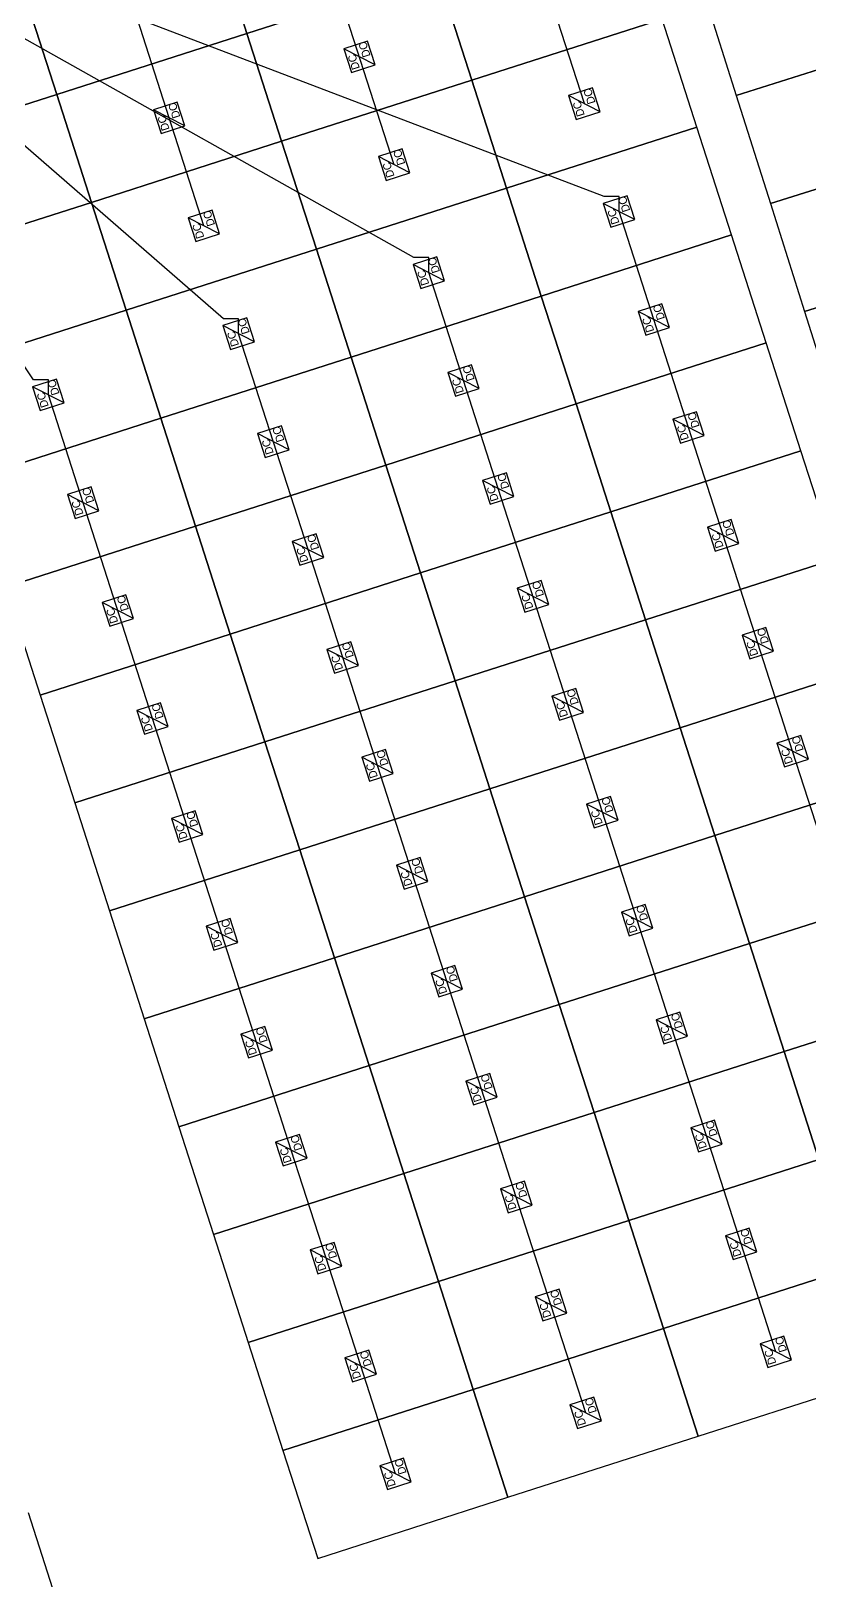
# Model space of a CAD drawing. Header units: feet. Extents: x -377 to 137, y -256 to 143.
# Drawn here: x -292.6 to -267.1, y -225.5 to -174.7 of the extents above; entities that cross this region are included whole.
import ezdxf

# ---------------------------------------------------------------- set-up
doc = ezdxf.new("R2010")
doc.units = ezdxf.units.FT
for name, color, linetype in [('Connections', 7, 'CONTINUOUS'), ('Modules', 7, 'CONTINUOUS'), ('Strings', 7, 'CONTINUOUS')]:
    doc.layers.add(name, color=color, linetype=linetype)

msp = doc.modelspace()

# ---------------------------------------------------------------- linework, layer by layer
at = {"layer": 'Connections', "color": 91}
for p, q in [((-292.516, -186.092), (-304.279, -168.45)), ((-286.283, -184.09), (-304.279, -168.45)), ((-280.051, -182.087), (-304.279, -168.45)), ((-273.818, -180.084), (-304.279, -168.45)), ((-273.326, -180.084), (-273.818, -180.084)), ((-273.326, -180.577), (-273.326, -180.084)), ((-279.559, -182.087), (-280.051, -182.087)), ((-279.559, -182.579), (-279.559, -182.087)), ((-285.791, -184.09), (-286.283, -184.09)), ((-285.791, -184.582), (-285.791, -184.09)), ((-292.024, -186.092), (-292.516, -186.092)), ((-292.024, -186.584), (-292.024, -186.092))]:
    msp.add_line(p, q, dxfattribs=at)
at = {"layer": 'Modules', "color": 254}
for p, q in [((-285.518, -174.733), (-286.655, -171.194)), ((-286.655, -171.194), (-285.518, -174.733)), ((-279.285, -172.73), (-285.518, -174.733)), ((-285.518, -174.733), (-279.285, -172.73)), ((-278.148, -176.269), (-279.285, -172.73)), ((-279.285, -172.73), (-278.148, -176.269)), ((-291.75, -176.735), (-292.887, -173.196)), ((-292.887, -173.196), (-291.75, -176.735)), ((-270.606, -173.225), (-269.487, -176.77)), ((-271.916, -174.267), (-278.148, -176.269)), ((-278.148, -176.269), (-271.916, -174.267)), ((-270.778, -177.806), (-271.916, -174.267)), ((-285.518, -174.733), (-291.75, -176.735)), ((-291.75, -176.735), (-285.518, -174.733)), ((-284.381, -178.272), (-285.518, -174.733)), ((-285.518, -174.733), (-284.381, -178.272)), ((-269.487, -176.77), (-263.244, -174.799)), ((-263.244, -174.799), (-269.487, -176.77)), ((-281.568, -174.985), (-282.349, -175.236)), ((-282.349, -175.236), (-282.098, -176.017)), ((-281.317, -175.766), (-282.349, -175.236)), ((-281.317, -175.766), (-281.568, -174.985)), ((-282.098, -176.017), (-281.317, -175.766)), ((-278.148, -176.269), (-284.381, -178.272)), ((-284.381, -178.272), (-278.148, -176.269)), ((-277.011, -179.808), (-278.148, -176.269)), ((-278.148, -176.269), (-277.011, -179.808)), ((-291.75, -176.735), (-297.983, -178.738)), ((-297.983, -178.738), (-291.75, -176.735)), ((-290.613, -180.274), (-291.75, -176.735)), ((-291.75, -176.735), (-290.613, -180.274)), ((-274.198, -176.522), (-274.979, -176.773)), ((-274.979, -176.773), (-274.728, -177.553)), ((-273.947, -177.303), (-274.979, -176.773)), ((-273.947, -177.303), (-274.198, -176.522)), ((-269.487, -176.77), (-268.368, -180.315)), ((-287.8, -176.988), (-288.581, -177.239)), ((-288.581, -177.239), (-288.33, -178.02)), ((-287.549, -177.769), (-288.581, -177.239)), ((-287.549, -177.769), (-287.8, -176.988)), ((-274.728, -177.553), (-273.947, -177.303)), ((-288.33, -178.02), (-287.549, -177.769)), ((-270.778, -177.806), (-277.011, -179.808)), ((-277.011, -179.808), (-270.778, -177.806)), ((-269.641, -181.345), (-270.778, -177.806)), ((-284.381, -178.272), (-290.613, -180.274)), ((-290.613, -180.274), (-284.381, -178.272)), ((-283.243, -181.811), (-284.381, -178.272)), ((-284.381, -178.272), (-283.243, -181.811)), ((-268.368, -180.315), (-262.125, -178.344)), ((-262.125, -178.344), (-268.368, -180.315)), ((-280.431, -178.524), (-281.212, -178.775)), ((-281.212, -178.775), (-280.961, -179.556)), ((-280.18, -179.305), (-281.212, -178.775)), ((-280.18, -179.305), (-280.431, -178.524)), ((-280.961, -179.556), (-280.18, -179.305)), ((-277.011, -179.808), (-283.243, -181.811)), ((-283.243, -181.811), (-277.011, -179.808)), ((-275.874, -183.347), (-277.011, -179.808)), ((-277.011, -179.808), (-275.874, -183.347)), ((-290.613, -180.274), (-296.846, -182.277)), ((-296.846, -182.277), (-290.613, -180.274)), ((-289.476, -183.813), (-290.613, -180.274)), ((-290.613, -180.274), (-289.476, -183.813)), ((-273.061, -180.061), (-273.842, -180.312)), ((-273.842, -180.312), (-273.591, -181.092)), ((-272.81, -180.842), (-273.842, -180.312)), ((-272.81, -180.842), (-273.061, -180.061)), ((-268.368, -180.315), (-267.249, -183.859)), ((-286.663, -180.527), (-287.444, -180.778)), ((-287.444, -180.778), (-287.193, -181.559)), ((-286.412, -181.308), (-287.444, -180.778)), ((-286.412, -181.308), (-286.663, -180.527)), ((-273.591, -181.092), (-272.81, -180.842)), ((-287.193, -181.559), (-286.412, -181.308)), ((-269.641, -181.345), (-275.874, -183.347)), ((-275.874, -183.347), (-269.641, -181.345)), ((-268.504, -184.884), (-269.641, -181.345)), ((-283.243, -181.811), (-289.476, -183.813)), ((-289.476, -183.813), (-283.243, -181.811)), ((-282.106, -185.35), (-283.243, -181.811)), ((-283.243, -181.811), (-282.106, -185.35)), ((-267.249, -183.859), (-261.006, -181.889)), ((-261.006, -181.889), (-267.249, -183.859)), ((-279.294, -182.063), (-280.075, -182.314)), ((-280.075, -182.314), (-279.824, -183.095)), ((-279.043, -182.844), (-280.075, -182.314)), ((-279.043, -182.844), (-279.294, -182.063)), ((-279.824, -183.095), (-279.043, -182.844)), ((-275.874, -183.347), (-282.106, -185.35)), ((-282.106, -185.35), (-275.874, -183.347)), ((-274.737, -186.886), (-275.874, -183.347)), ((-275.874, -183.347), (-274.737, -186.886)), ((-289.476, -183.813), (-295.708, -185.816)), ((-295.708, -185.816), (-289.476, -183.813)), ((-288.339, -187.352), (-289.476, -183.813)), ((-289.476, -183.813), (-288.339, -187.352)), ((-271.924, -183.6), (-272.705, -183.851)), ((-272.705, -183.851), (-272.454, -184.631)), ((-271.673, -184.381), (-272.705, -183.851)), ((-271.673, -184.381), (-271.924, -183.6)), ((-267.249, -183.859), (-266.13, -187.404)), ((-285.526, -184.066), (-286.307, -184.317)), ((-286.307, -184.317), (-286.056, -185.098)), ((-285.275, -184.847), (-286.307, -184.317)), ((-285.275, -184.847), (-285.526, -184.066)), ((-272.454, -184.631), (-271.673, -184.381)), ((-286.056, -185.098), (-285.275, -184.847)), ((-268.504, -184.884), (-274.737, -186.886)), ((-274.737, -186.886), (-268.504, -184.884)), ((-267.367, -188.423), (-268.504, -184.884)), ((-282.106, -185.35), (-288.339, -187.352)), ((-288.339, -187.352), (-282.106, -185.35)), ((-280.969, -188.889), (-282.106, -185.35)), ((-282.106, -185.35), (-280.969, -188.889)), ((-278.157, -185.602), (-278.937, -185.853)), ((-278.937, -185.853), (-278.686, -186.634)), ((-277.906, -186.383), (-278.937, -185.853)), ((-277.906, -186.383), (-278.157, -185.602)), ((-291.759, -186.068), (-292.54, -186.319)), ((-292.54, -186.319), (-292.289, -187.1)), ((-291.508, -186.849), (-292.54, -186.319)), ((-291.508, -186.849), (-291.759, -186.068)), ((-278.686, -186.634), (-277.906, -186.383)), ((-292.289, -187.1), (-291.508, -186.849)), ((-274.737, -186.886), (-280.969, -188.889)), ((-280.969, -188.889), (-274.737, -186.886)), ((-273.6, -190.425), (-274.737, -186.886)), ((-274.737, -186.886), (-273.6, -190.425)), ((-288.339, -187.352), (-294.571, -189.355)), ((-294.571, -189.355), (-288.339, -187.352)), ((-287.202, -190.891), (-288.339, -187.352)), ((-288.339, -187.352), (-287.202, -190.891)), ((-270.787, -187.139), (-271.568, -187.39)), ((-271.568, -187.39), (-271.317, -188.17)), ((-270.536, -187.92), (-271.568, -187.39)), ((-270.536, -187.92), (-270.787, -187.139)), ((-284.389, -187.605), (-285.17, -187.856)), ((-285.17, -187.856), (-284.919, -188.637)), ((-284.138, -188.386), (-285.17, -187.856)), ((-284.138, -188.386), (-284.389, -187.605)), ((-271.317, -188.17), (-270.536, -187.92)), ((-284.919, -188.637), (-284.138, -188.386)), ((-267.367, -188.423), (-273.6, -190.425)), ((-273.6, -190.425), (-267.367, -188.423)), ((-266.23, -191.962), (-267.367, -188.423)), ((-280.969, -188.889), (-287.202, -190.891)), ((-287.202, -190.891), (-280.969, -188.889)), ((-279.832, -192.428), (-280.969, -188.889)), ((-280.969, -188.889), (-279.832, -192.428)), ((-277.019, -189.141), (-277.8, -189.392)), ((-277.8, -189.392), (-277.549, -190.173)), ((-276.769, -189.922), (-277.8, -189.392)), ((-276.769, -189.922), (-277.019, -189.141)), ((-290.622, -189.607), (-291.402, -189.858)), ((-291.402, -189.858), (-291.151, -190.639)), ((-290.371, -190.388), (-291.402, -189.858)), ((-290.371, -190.388), (-290.622, -189.607)), ((-277.549, -190.173), (-276.769, -189.922)), ((-291.151, -190.639), (-290.371, -190.388)), ((-273.6, -190.425), (-279.832, -192.428)), ((-279.832, -192.428), (-273.6, -190.425)), ((-272.462, -193.964), (-273.6, -190.425)), ((-273.6, -190.425), (-272.462, -193.964)), ((-287.202, -190.891), (-293.434, -192.894)), ((-293.434, -192.894), (-287.202, -190.891)), ((-286.065, -194.43), (-287.202, -190.891)), ((-287.202, -190.891), (-286.065, -194.43)), ((-269.65, -190.678), (-270.431, -190.929)), ((-270.431, -190.929), (-270.18, -191.709)), ((-269.399, -191.459), (-270.431, -190.929)), ((-269.399, -191.459), (-269.65, -190.678)), ((-283.252, -191.144), (-284.033, -191.395)), ((-284.033, -191.395), (-283.782, -192.176)), ((-283.001, -191.925), (-284.033, -191.395)), ((-283.001, -191.925), (-283.252, -191.144)), ((-270.18, -191.709), (-269.399, -191.459)), ((-283.782, -192.176), (-283.001, -191.925)), ((-266.23, -191.962), (-272.462, -193.964)), ((-272.462, -193.964), (-266.23, -191.962)), ((-279.832, -192.428), (-286.065, -194.43)), ((-286.065, -194.43), (-279.832, -192.428)), ((-278.695, -195.967), (-279.832, -192.428)), ((-279.832, -192.428), (-278.695, -195.967)), ((-293.434, -192.894), (-292.297, -196.433)), ((-289.484, -193.146), (-290.265, -193.397)), ((-289.233, -193.927), (-289.484, -193.146)), ((-275.882, -192.68), (-276.663, -192.931)), ((-276.663, -192.931), (-276.412, -193.712)), ((-275.631, -193.461), (-276.663, -192.931)), ((-275.631, -193.461), (-275.882, -192.68)), ((-290.265, -193.397), (-290.014, -194.178)), ((-289.233, -193.927), (-290.265, -193.397)), ((-276.412, -193.712), (-275.631, -193.461)), ((-290.014, -194.178), (-289.233, -193.927)), ((-272.462, -193.964), (-278.695, -195.967)), ((-278.695, -195.967), (-272.462, -193.964)), ((-271.325, -197.503), (-272.462, -193.964)), ((-272.462, -193.964), (-271.325, -197.503)), ((-286.065, -194.43), (-292.297, -196.433)), ((-292.297, -196.433), (-286.065, -194.43)), ((-284.927, -197.969), (-286.065, -194.43)), ((-286.065, -194.43), (-284.927, -197.969)), ((-268.513, -194.217), (-269.294, -194.468)), ((-269.294, -194.468), (-269.043, -195.248)), ((-268.262, -194.998), (-269.294, -194.468)), ((-268.262, -194.998), (-268.513, -194.217)), ((-282.115, -194.683), (-282.896, -194.934)), ((-282.896, -194.934), (-282.645, -195.715)), ((-281.864, -195.464), (-282.896, -194.934)), ((-281.864, -195.464), (-282.115, -194.683)), ((-269.043, -195.248), (-268.262, -194.998)), ((-282.645, -195.715), (-281.864, -195.464)), ((-265.093, -195.501), (-271.325, -197.503)), ((-271.325, -197.503), (-265.093, -195.501)), ((-278.695, -195.967), (-284.927, -197.969)), ((-284.927, -197.969), (-278.695, -195.967)), ((-277.558, -199.506), (-278.695, -195.967)), ((-278.695, -195.967), (-277.558, -199.506)), ((-292.297, -196.433), (-291.16, -199.972)), ((-288.347, -196.685), (-289.128, -196.936)), ((-288.096, -197.466), (-288.347, -196.685)), ((-274.745, -196.219), (-275.526, -196.47)), ((-275.526, -196.47), (-275.275, -197.251)), ((-274.494, -197), (-275.526, -196.47)), ((-274.494, -197), (-274.745, -196.219)), ((-289.128, -196.936), (-288.877, -197.717)), ((-288.096, -197.466), (-289.128, -196.936)), ((-275.275, -197.251), (-274.494, -197)), ((-288.877, -197.717), (-288.096, -197.466)), ((-271.325, -197.503), (-277.558, -199.506)), ((-277.558, -199.506), (-271.325, -197.503)), ((-270.188, -201.042), (-271.325, -197.503)), ((-271.325, -197.503), (-270.188, -201.042)), ((-284.927, -197.969), (-291.16, -199.972)), ((-291.16, -199.972), (-284.927, -197.969)), ((-283.79, -201.508), (-284.927, -197.969)), ((-284.927, -197.969), (-283.79, -201.508)), ((-280.978, -198.222), (-281.759, -198.473)), ((-280.727, -199.003), (-280.978, -198.222)), ((-267.376, -197.756), (-268.156, -198.007)), ((-268.156, -198.007), (-267.906, -198.787)), ((-267.125, -198.537), (-268.156, -198.007)), ((-267.125, -198.537), (-267.376, -197.756)), ((-281.759, -198.473), (-281.508, -199.254)), ((-280.727, -199.003), (-281.759, -198.473)), ((-267.906, -198.787), (-267.125, -198.537)), ((-281.508, -199.254), (-280.727, -199.003)), ((-263.956, -199.04), (-270.188, -201.042)), ((-270.188, -201.042), (-263.956, -199.04)), ((-277.558, -199.506), (-283.79, -201.508)), ((-283.79, -201.508), (-277.558, -199.506)), ((-276.421, -203.045), (-277.558, -199.506)), ((-277.558, -199.506), (-276.421, -203.045)), ((-273.608, -199.758), (-274.389, -200.009)), ((-273.357, -200.539), (-273.608, -199.758)), ((-291.16, -199.972), (-290.023, -203.511)), ((-287.21, -200.224), (-287.991, -200.475)), ((-286.959, -201.005), (-287.21, -200.224)), ((-274.389, -200.009), (-274.138, -200.79)), ((-273.357, -200.539), (-274.389, -200.009)), ((-287.991, -200.475), (-287.74, -201.256)), ((-286.959, -201.005), (-287.991, -200.475)), ((-274.138, -200.79), (-273.357, -200.539)), ((-287.74, -201.256), (-286.959, -201.005)), ((-270.188, -201.042), (-276.421, -203.045)), ((-276.421, -203.045), (-270.188, -201.042)), ((-269.051, -204.581), (-270.188, -201.042)), ((-270.188, -201.042), (-269.051, -204.581)), ((-283.79, -201.508), (-290.023, -203.511)), ((-290.023, -203.511), (-283.79, -201.508)), ((-282.653, -205.047), (-283.79, -201.508)), ((-283.79, -201.508), (-282.653, -205.047)), ((-279.841, -201.761), (-280.621, -202.012)), ((-279.59, -202.542), (-279.841, -201.761)), ((-280.621, -202.012), (-280.371, -202.793)), ((-279.59, -202.542), (-280.621, -202.012)), ((-280.371, -202.793), (-279.59, -202.542)), ((-262.819, -202.579), (-269.051, -204.581)), ((-269.051, -204.581), (-262.819, -202.579)), ((-276.421, -203.045), (-282.653, -205.047)), ((-282.653, -205.047), (-276.421, -203.045)), ((-275.284, -206.584), (-276.421, -203.045)), ((-276.421, -203.045), (-275.284, -206.584)), ((-272.471, -203.297), (-273.252, -203.548)), ((-272.22, -204.078), (-272.471, -203.297)), ((-290.023, -203.511), (-288.886, -207.05)), ((-286.073, -203.763), (-286.854, -204.014)), ((-285.822, -204.544), (-286.073, -203.763)), ((-273.252, -203.548), (-273.001, -204.329)), ((-272.22, -204.078), (-273.252, -203.548)), ((-286.854, -204.014), (-286.603, -204.795)), ((-285.822, -204.544), (-286.854, -204.014)), ((-273.001, -204.329), (-272.22, -204.078)), ((-286.603, -204.795), (-285.822, -204.544)), ((-269.051, -204.581), (-275.284, -206.584)), ((-275.284, -206.584), (-269.051, -204.581)), ((-267.914, -208.12), (-269.051, -204.581)), ((-269.051, -204.581), (-267.914, -208.12)), ((-282.653, -205.047), (-288.886, -207.05)), ((-288.886, -207.05), (-282.653, -205.047)), ((-281.516, -208.586), (-282.653, -205.047)), ((-282.653, -205.047), (-281.516, -208.586)), ((-278.703, -205.3), (-279.484, -205.551)), ((-278.453, -206.081), (-278.703, -205.3)), ((-279.484, -205.551), (-279.233, -206.332)), ((-278.453, -206.081), (-279.484, -205.551)), ((-279.233, -206.332), (-278.453, -206.081)), ((-261.682, -206.118), (-267.914, -208.12)), ((-267.914, -208.12), (-261.682, -206.118)), ((-275.284, -206.584), (-281.516, -208.586)), ((-281.516, -208.586), (-275.284, -206.584)), ((-274.147, -210.123), (-275.284, -206.584)), ((-275.284, -206.584), (-274.147, -210.123)), ((-271.334, -206.836), (-272.115, -207.087)), ((-271.083, -207.617), (-271.334, -206.836)), ((-288.886, -207.05), (-287.749, -210.589)), ((-284.936, -207.302), (-285.717, -207.553)), ((-284.685, -208.083), (-284.936, -207.302)), ((-272.115, -207.087), (-271.864, -207.868)), ((-271.083, -207.617), (-272.115, -207.087)), ((-285.717, -207.553), (-285.466, -208.334)), ((-284.685, -208.083), (-285.717, -207.553)), ((-271.864, -207.868), (-271.083, -207.617)), ((-285.466, -208.334), (-284.685, -208.083)), ((-267.914, -208.12), (-274.147, -210.123)), ((-274.147, -210.123), (-267.914, -208.12)), ((-266.777, -211.659), (-267.914, -208.12)), ((-267.914, -208.12), (-266.777, -211.659)), ((-281.516, -208.586), (-287.749, -210.589)), ((-287.749, -210.589), (-281.516, -208.586)), ((-280.379, -212.125), (-281.516, -208.586)), ((-281.516, -208.586), (-280.379, -212.125)), ((-277.566, -208.839), (-278.347, -209.09)), ((-277.315, -209.62), (-277.566, -208.839)), ((-278.347, -209.09), (-278.096, -209.871)), ((-277.315, -209.62), (-278.347, -209.09)), ((-278.096, -209.871), (-277.315, -209.62)), ((-274.147, -210.123), (-280.379, -212.125)), ((-280.379, -212.125), (-274.147, -210.123)), ((-273.009, -213.662), (-274.147, -210.123)), ((-274.147, -210.123), (-273.009, -213.662)), ((-270.197, -210.375), (-270.978, -210.626)), ((-269.946, -211.156), (-270.197, -210.375)), ((-287.749, -210.589), (-286.612, -214.128)), ((-283.799, -210.841), (-284.58, -211.092)), ((-283.548, -211.622), (-283.799, -210.841)), ((-270.978, -210.626), (-270.727, -211.407)), ((-269.946, -211.156), (-270.978, -210.626)), ((-284.58, -211.092), (-284.329, -211.873)), ((-283.548, -211.622), (-284.58, -211.092)), ((-270.727, -211.407), (-269.946, -211.156)), ((-284.329, -211.873), (-283.548, -211.622)), ((-266.777, -211.659), (-273.009, -213.662)), ((-273.009, -213.662), (-266.777, -211.659)), ((-280.379, -212.125), (-286.612, -214.128)), ((-286.612, -214.128), (-280.379, -212.125)), ((-279.242, -215.664), (-280.379, -212.125)), ((-280.379, -212.125), (-279.242, -215.664)), ((-276.429, -212.378), (-277.21, -212.629)), ((-276.178, -213.159), (-276.429, -212.378)), ((-277.21, -212.629), (-276.959, -213.41)), ((-276.178, -213.159), (-277.21, -212.629)), ((-276.959, -213.41), (-276.178, -213.159)), ((-273.009, -213.662), (-279.242, -215.664)), ((-279.242, -215.664), (-273.009, -213.662)), ((-271.872, -217.201), (-273.009, -213.662)), ((-273.009, -213.662), (-271.872, -217.201)), ((-269.06, -213.914), (-269.841, -214.165)), ((-268.809, -214.695), (-269.06, -213.914)), ((-286.612, -214.128), (-285.474, -217.667)), ((-282.662, -214.38), (-283.443, -214.631)), ((-282.411, -215.161), (-282.662, -214.38)), ((-269.841, -214.165), (-269.59, -214.946)), ((-268.809, -214.695), (-269.841, -214.165)), ((-283.443, -214.631), (-283.192, -215.412)), ((-282.411, -215.161), (-283.443, -214.631)), ((-269.59, -214.946), (-268.809, -214.695)), ((-283.192, -215.412), (-282.411, -215.161)), ((-265.64, -215.198), (-271.872, -217.201)), ((-271.872, -217.201), (-265.64, -215.198)), ((-279.242, -215.664), (-285.474, -217.667)), ((-285.474, -217.667), (-279.242, -215.664)), ((-278.105, -219.203), (-279.242, -215.664)), ((-279.242, -215.664), (-278.105, -219.203)), ((-275.292, -215.917), (-276.073, -216.168)), ((-275.041, -216.698), (-275.292, -215.917)), ((-276.073, -216.168), (-275.822, -216.949)), ((-275.041, -216.698), (-276.073, -216.168)), ((-275.822, -216.949), (-275.041, -216.698)), ((-271.872, -217.201), (-278.105, -219.203)), ((-278.105, -219.203), (-271.872, -217.201)), ((-270.735, -220.74), (-271.872, -217.201)), ((-271.872, -217.201), (-270.735, -220.74)), ((-267.923, -217.453), (-268.703, -217.704)), ((-267.672, -218.234), (-267.923, -217.453)), ((-285.474, -217.667), (-284.337, -221.206)), ((-281.525, -217.919), (-282.306, -218.17)), ((-281.274, -218.7), (-281.525, -217.919)), ((-268.703, -217.704), (-268.453, -218.485)), ((-267.672, -218.234), (-268.703, -217.704)), ((-282.306, -218.17), (-282.055, -218.951)), ((-281.274, -218.7), (-282.306, -218.17)), ((-268.453, -218.485), (-267.672, -218.234)), ((-282.055, -218.951), (-281.274, -218.7)), ((-270.735, -220.74), (-264.503, -218.737)), ((-278.105, -219.203), (-284.337, -221.206)), ((-284.337, -221.206), (-278.105, -219.203)), ((-276.968, -222.742), (-278.105, -219.203)), ((-278.105, -219.203), (-276.968, -222.742)), ((-274.155, -219.456), (-274.936, -219.707)), ((-273.904, -220.237), (-274.155, -219.456)), ((-274.936, -219.707), (-274.685, -220.488)), ((-273.904, -220.237), (-274.936, -219.707)), ((-274.685, -220.488), (-273.904, -220.237)), ((-276.968, -222.742), (-270.735, -220.74)), ((-284.337, -221.206), (-283.2, -224.745)), ((-280.388, -221.458), (-281.168, -221.709)), ((-280.137, -222.239), (-280.388, -221.458)), ((-281.168, -221.709), (-280.918, -222.49)), ((-280.137, -222.239), (-281.168, -221.709)), ((-280.918, -222.49), (-280.137, -222.239)), ((-283.2, -224.745), (-276.968, -222.742)), ((-291.536, -226.789), (-292.673, -223.25))]:
    msp.add_line(p, q, dxfattribs=at)
at = {"layer": 'Strings', "color": 11}
for p, q in [((-280.696, -179.04), (-285.244, -164.884)), ((-274.463, -177.038), (-275.6, -173.499)), ((-286.928, -181.043), (-289.202, -173.965)), ((-272.189, -184.116), (-273.326, -180.577)), ((-278.422, -186.118), (-279.559, -182.579)), ((-271.052, -187.655), (-272.189, -184.116)), ((-283.517, -191.66), (-285.791, -184.582)), ((-277.284, -189.657), (-278.422, -186.118)), ((-290.887, -190.123), (-292.024, -186.584)), ((-269.915, -191.194), (-271.052, -187.655)), ((-273.873, -200.274), (-277.284, -189.657)), ((-288.612, -197.201), (-290.887, -190.123)), ((-268.778, -194.733), (-269.915, -191.194)), ((-282.38, -195.199), (-283.517, -191.66)), ((-267.641, -198.272), (-268.778, -194.733)), ((-281.243, -198.738), (-282.38, -195.199)), ((-287.475, -200.74), (-288.612, -197.201)), ((-280.106, -202.277), (-281.243, -198.738)), ((-266.503, -201.811), (-267.641, -198.272)), ((-286.338, -204.279), (-287.475, -200.74)), ((-272.736, -203.813), (-273.873, -200.274)), ((-278.968, -205.816), (-280.106, -202.277)), ((-271.599, -207.352), (-272.736, -203.813)), ((-285.201, -207.818), (-286.338, -204.279)), ((-276.694, -212.894), (-278.968, -205.816)), ((-270.462, -210.891), (-271.599, -207.352)), ((-284.064, -211.357), (-285.201, -207.818)), ((-269.325, -214.43), (-270.462, -210.891)), ((-282.927, -214.896), (-284.064, -211.357)), ((-275.557, -216.433), (-276.694, -212.894)), ((-268.188, -217.969), (-269.325, -214.43)), ((-281.79, -218.435), (-282.927, -214.896)), ((-274.42, -219.972), (-275.557, -216.433)), ((-280.653, -221.974), (-281.79, -218.435))]:
    msp.add_line(p, q, dxfattribs=at)

# ---------------------------------------------------------------- texts
at = {"layer": 'Modules'}
for p in [(-281.464, -175.469), (-281.816, -175.875), (-274.095, -177.005), (-287.697, -177.471), (-274.447, -177.411), (-288.049, -177.877), (-280.327, -179.008), (-280.679, -179.414), (-272.957, -180.544), (-286.56, -181.01), (-273.309, -180.95), (-286.912, -181.416), (-279.19, -182.547), (-279.542, -182.953), (-271.82, -184.083), (-285.774, -184.955), (-285.422, -184.549), (-272.172, -184.489), (-278.053, -186.086), (-292.007, -186.958), (-291.655, -186.552), (-278.405, -186.492), (-270.683, -187.622), (-284.637, -188.494), (-284.285, -188.088), (-271.035, -188.028), (-277.268, -190.031), (-276.916, -189.625), (-290.87, -190.497), (-290.518, -190.091), (-269.898, -191.567), (-269.546, -191.161), (-283.5, -192.033), (-283.148, -191.627), (-276.131, -193.57), (-275.779, -193.164), (-289.733, -194.036), (-289.381, -193.63), (-268.761, -195.106), (-268.409, -194.7), (-282.363, -195.572), (-282.011, -195.166), (-274.993, -197.109), (-274.642, -196.703), (-288.596, -197.575), (-288.244, -197.169), (-267.624, -198.645), (-267.272, -198.239), (-281.226, -199.111), (-280.874, -198.705), (-287.107, -200.708), (-273.856, -200.648), (-273.504, -200.242), (-287.458, -201.114), (-279.737, -202.244), (-280.089, -202.65), (-285.969, -204.247), (-272.719, -204.187), (-272.367, -203.781), (-286.321, -204.653), (-278.6, -205.783), (-278.952, -206.189), (-271.23, -207.32), (-284.832, -207.786), (-271.582, -207.726), (-285.184, -208.192), (-277.463, -209.322), (-277.815, -209.728), (-270.093, -210.859), (-283.695, -211.325), (-270.445, -211.265), (-284.047, -211.731), (-276.326, -212.861), (-276.678, -213.267), (-268.956, -214.398), (-282.558, -214.864), (-269.308, -214.804), (-282.91, -215.27), (-275.188, -216.4), (-275.54, -216.806), (-267.819, -217.937), (-281.421, -218.403), (-268.171, -218.343), (-281.773, -218.809), (-274.051, -219.939), (-274.403, -220.345), (-280.284, -221.942), (-280.636, -222.348)]:
    msp.add_text('DC', height=0.2625, rotation=107.8126, dxfattribs=at).set_placement(p)

doc.saveas('drawing.dxf')
